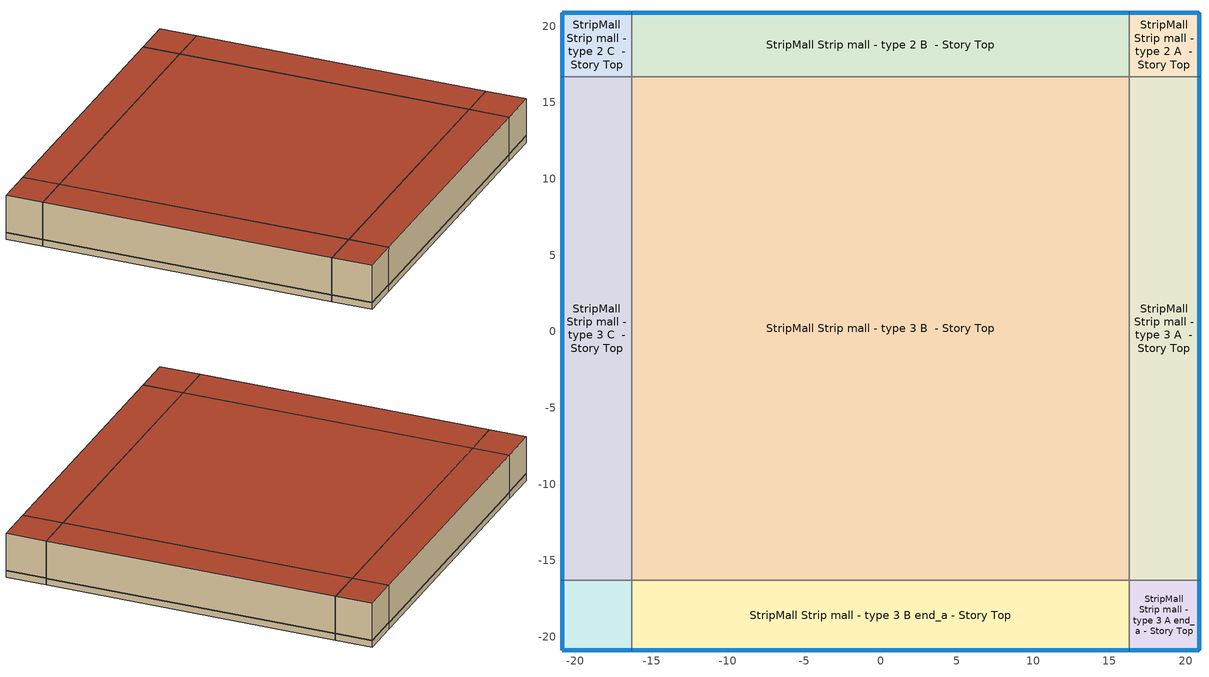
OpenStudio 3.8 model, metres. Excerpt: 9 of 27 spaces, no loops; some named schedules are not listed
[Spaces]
StripMall Strip mall - type 3 A end_a - Story Top
 floor adiabatic (Typical Interior Floor): 20.87,-20.87 16.3,-20.87 16.3,-16.3 20.87,-16.3 z5.18
 wall outside: 16.3,-20.87 20.87,-20.87 20.87,-16.3 z5.18:10.36
 wall to StripMall Strip mall - type 3 B end_a - Story Top: 16.3,-16.3 16.3,-20.87 z5.18:10.36
 wall to StripMall Strip mall - type 3 A  - Story Top: 20.87,-16.3 16.3,-16.3 z5.18:10.36
 window (Window U-0.91 SHGC 0.53): 16.32,-20.87 20.84,-20.87 / 20.87,-20.84 20.87,-16.32 z5.94:6
 roof outside: 20.87,-16.3 16.3,-16.3 16.3,-20.87 20.87,-20.87 z10.36
StripMall Strip mall - type 3 B end_a - Story Top
 floor adiabatic (Typical Interior Floor): 16.3,-20.87 -16.3,-20.87 -16.3,-16.3 16.3,-16.3 z5.18
 wall outside: -16.3,-20.87 16.3,-20.87 z5.18:10.36
 wall to StripMall Strip mall - type 3 C end_a - Story Top: -16.3,-16.3 -16.3,-20.87 z5.18:10.36
 wall to StripMall Strip mall - type 3 B  - Story Top: 16.3,-16.3 -16.3,-16.3 z5.18:10.36
 window (Window U-0.91 SHGC 0.53): -16.27,-20.87 16.27,-20.87 z5.94:6
 roof outside: 16.3,-16.3 -16.3,-16.3 -16.3,-20.87 16.3,-20.87 z10.36
StripMall Strip mall - type 3 C end_a - Story Top
 floor adiabatic (Typical Interior Floor): -16.3,-20.87 -20.87,-20.87 -20.87,-16.3 -16.3,-16.3 z5.18
 wall outside: -20.87,-16.3 -20.87,-20.87 -16.3,-20.87 z5.18:10.36
 wall to StripMall Strip mall - type 3 C  - Story Top: -16.3,-16.3 -20.87,-16.3 z5.18:10.36
 window (Window U-0.91 SHGC 0.53): -20.84,-20.87 -16.32,-20.87 / -20.87,-16.32 -20.87,-20.84 z5.94:6
 roof outside: -16.3,-16.3 -20.87,-16.3 -20.87,-20.87 -16.3,-20.87 z10.36
StripMall Strip mall - type 3 A  - Story Top
 floor adiabatic (Typical Interior Floor): 20.87,-16.3 16.3,-16.3 16.3,16.69 20.87,16.69 z5.18
 wall outside: 20.87,-16.3 20.87,16.69 z5.18:10.36
 wall to StripMall Strip mall - type 3 B  - Story Top: 16.3,16.69 16.3,-16.3 z5.18:10.36
 wall to StripMall Strip mall - type 2 A  - Story Top: 20.87,16.69 16.3,16.69 z5.18:10.36
 window (Window U-0.91 SHGC 0.53): 20.87,-16.27 20.87,16.67 z5.94:6
 roof outside: 20.87,16.69 16.3,16.69 16.3,-16.3 20.87,-16.3 z10.36
StripMall Strip mall - type 3 B  - Story Top
 floor adiabatic (Typical Interior Floor): 16.3,-16.3 -16.3,-16.3 -16.3,16.69 16.3,16.69 z5.18
 wall to StripMall Strip mall - type 3 C  - Story Top: -16.3,16.69 -16.3,-16.3 z5.18:10.36
 wall to StripMall Strip mall - type 2 B  - Story Top: 16.3,16.69 -16.3,16.69 z5.18:10.36
 roof outside: 16.3,16.69 -16.3,16.69 -16.3,-16.3 16.3,-16.3 z10.36
StripMall Strip mall - type 3 C  - Story Top
 floor adiabatic (Typical Interior Floor): -16.3,-16.3 -20.87,-16.3 -20.87,16.69 -16.3,16.69 z5.18
 wall outside: -20.87,16.69 -20.87,-16.3 z5.18:10.36
 wall to StripMall Strip mall - type 2 C  - Story Top: -16.3,16.69 -20.87,16.69 z5.18:10.36
 window (Window U-0.91 SHGC 0.53): -20.87,16.67 -20.87,-16.27 z5.94:6
 roof outside: -16.3,16.69 -20.87,16.69 -20.87,-16.3 -16.3,-16.3 z10.36
StripMall Strip mall - type 2 A  - Story Top
 floor adiabatic (Typical Interior Floor): 20.87,16.69 16.3,16.69 16.3,20.87 20.87,20.87 z5.18
 wall outside: 20.87,16.69 20.87,20.87 16.3,20.87 z5.18:10.36
 wall to StripMall Strip mall - type 2 B  - Story Top: 16.3,20.87 16.3,16.69 z5.18:10.36
 window (Window U-0.91 SHGC 0.53): 20.87,16.72 20.87,20.84 / 20.84,20.87 16.32,20.87 z5.94:6
 roof outside: 20.87,20.87 16.3,20.87 16.3,16.69 20.87,16.69 z10.36
StripMall Strip mall - type 2 B  - Story Top
 floor adiabatic (Typical Interior Floor): 16.3,16.69 -16.3,16.69 -16.3,20.87 16.3,20.87 z5.18
 wall outside: 16.3,20.87 -16.3,20.87 z5.18:10.36
 wall to StripMall Strip mall - type 2 C  - Story Top: -16.3,20.87 -16.3,16.69 z5.18:10.36
 window (Window U-0.91 SHGC 0.53): 16.27,20.87 -16.27,20.87 z5.94:6
 roof outside: 16.3,20.87 -16.3,20.87 -16.3,16.69 16.3,16.69 z10.36
StripMall Strip mall - type 2 C  - Story Top
 floor adiabatic (Typical Interior Floor): -16.3,16.69 -20.87,16.69 -20.87,20.87 -16.3,20.87 z5.18
 wall outside: -16.3,20.87 -20.87,20.87 -20.87,16.69 z5.18:10.36
 window (Window U-0.91 SHGC 0.53): -20.87,20.84 -20.87,16.72 / -16.32,20.87 -20.84,20.87 z5.94:6
 roof outside: -16.3,20.87 -20.87,20.87 -20.87,16.69 -16.3,16.69 z10.36
[Site]
Gadsden Muni_AL_USA: Latitude {deg}=33.97; Longitude {deg}=-86.08; Time Zone {hr}=-6; Elevation {m}=173; Terrain=City
[Site:WaterMainsTemperature]
Calculation Method=Correlation; Annual Average Outdoor Air Temperature {C}=16.59; Maximum Difference In Monthly Average Outdoor Air Temperatures {deltaC}=22.99
[SizingPeriod:DesignDay] Barometric Pressure {Pa}=99264; Rain Indicator=No; Snow Indicator=No; Day of Month=21; Daylight Saving Time Indicator=No; Humidity Condition Type=Wetbulb; Dry-Bulb Temperature Range Modifier Type=DefaultMultipliers
Name | Maximum Dry-Bulb Temperature {C} | Daily Dry-Bulb Temperature Range {deltaC} | Wind Speed {m/s} | Wind Direction {deg} | Month | Day Type | Wetbulb or DewPoint at Maximum Dry-Bulb {C} | Solar Model Indicator | ASHRAE Clear Sky Optical Depth for Beam Irradiance | ASHRAE Clear Sky Optical Depth for Diffuse Irradiance | Sky Clearness
Gadsden Muni Ann Clg .4% Condns DB=>MWB 1 | 34.2 | 10.9 | 2.9 | 300 | 7 | SummerDesignDay | 23.7 | ASHRAETau | 0.444 | 2.195
Gadsden Muni Ann Clg .4% Condns WB=>MDB 1 | 31.7 | 10.9 | 2.9 | 300 | 7 | SummerDesignDay | 25.6 | ASHRAETau | 0.444 | 2.195
Gadsden Muni Ann Htg 99.6% Condns DB 1 | -7.5 | 0 | 1.5 | 340 | 1 | WinterDesignDay | -7.5 | ASHRAEClearSky |  |  | 0
Gadsden Muni August .4% Condns DB=>MCWB 1 | 37.4 | 11.4 | 2.9 | 300 | 8 | SummerDesignDay | 24.1 | ASHRAETau | 0.43 | 2.263
[ClimateZones]
Climate Zone Institution Name 1=ASHRAE; Climate Zone Document Name 1=ANSI/ASHRAE Standard 169; Climate Zone Document Year 1=2006; Climate Zone Value 1=ASHRAE 169-2013-3A
[Building]
ComStock DOE Ref Pre-1980|RetailStripmall|FullServiceRestaurant: North Axis {deg}=270; Default Construction Set=ComStock DOE Ref Pre-1980 - StMall - ASHRAE 169-2013-3A; Default Schedule Set=Building Default Schedule Set; Standards Building Type=StripMall
[Site:GroundTemperature:FCfactorMethod]
January Ground Temperature {C}=16; February Ground Temperature {C}=11.9; March Ground Temperature {C}=7.7; April Ground Temperature {C}=4; May Ground Temperature {C}=7.9; June Ground Temperature {C}=13.8; July Ground Temperature {C}=17.2; August Ground Temperature {C}=20.8; September Ground Temperature {C}=24.8; October Ground Temperature {C}=26.1; November Ground Temperature {C}=26.5; December Ground Temperature {C}=22.5
[DefaultConstructionSet]
ComStock DOE Ref Pre-1980 - StMall - ASHRAE 169-2013-3A: Default Exterior Surface Constructions=Default Surface Constructions 1; Default Interior Surface Constructions=Default Surface Constructions 2; Default Ground Contact Surface Constructions=Default Surface Constructions 3; Default Exterior SubSurface Constructions=Default Sub Surface Constructions 1; Default Interior SubSurface Constructions=Default Sub Surface Constructions 2; Interior Partition Construction=Typical Interior Partition
[DefaultSurfaceConstructions]
Name | Floor Construction | Wall Construction | Roof Ceiling Construction
Default Surface Constructions 1 | Typical Insulated Exterior Mass Floor | Typical Insulated Steel Framed Exterior Wall R-4.44 | Typical IEAD Roof R-10.0
Default Surface Constructions 2 | Typical Interior Floor | Typical Interior Wall | Typical Interior Ceiling
Default Surface Constructions 3 | Typical Insulated Carpeted 6in Slab Floor | Typical Insulated Basement Mass Wall
[Construction]
Typical Insulated Exterior Mass Floor: 4 in. Normalweight Concrete Floor, Typical Carpet Pad
Typical Insulated Steel Framed Exterior Wall R-4.44: 25mm Stucco, 5/8 in. Gypsum Board, Typical Insulation R-2.27, 5/8 in. Gypsum Board
Typical IEAD Roof R-10.0: Roof Membrane, Typical Insulation R-8.88, Metal Roof Surface
Typical Interior Floor: 100mm Normalweight concrete floor, CP02 CARPET PAD
Typical Interior Wall: G01 13mm gypsum board, G01 13mm gypsum board
Typical Interior Ceiling: CP02 CARPET PAD, 100mm Normalweight concrete floor
Typical Insulated Carpeted 6in Slab Floor: 6 in. Normalweight Concrete Floor, Typical Carpet Pad
Typical Insulated Basement Mass Wall: 8 in. Concrete Block Basement Wall
U 1.22 SHGC 0.54 Simple Glazing Window U-1.22 SHGC 0.54: U 1.22 SHGC 0.54 Simple Glazing U-1.22 SHGC 0.54
U 1.22 SHGC 0.54 Simple Glazing Window U-1.22 SHGC 0.54 1: U 1.22 SHGC 0.54 Simple Glazing U-1.22 SHGC 0.54 1
Typical Insulated Metal Door: F08 Metal surface, Typical Insulation
U 0.88 SHGC 0.16 Sgl Ref-A-L Clr 6mm: REF A CLEAR LO 6MM
Typical Overhead Door: Typical Insulation
Typical Interior Window: Clear 3mm
Typical Interior Door; Typical Interior Partition: G05 25mm wood
InteriorFurnishings 1: Std Wood 6inch 1
Window U-0.91 SHGC 0.53: Simple Glazing Single - No LowE - Tinted/Reflective - Wood
[Material:NoMass] Roughness=Smooth; Thermal Absorptance=0.9; Solar Absorptance=0.7
Name | Thermal Resistance {m2-K/W} | Visible Absorptance
Typical Insulation R-2.27 | 0.39899 | 0.7
Typical Carpet Pad; CP02 CARPET PAD | 0.21648 | 0.8
Typical Insulation R-8.88 | 1.56434 | 0.7
Typical Insulation | 0.0282222 | 0.7
[Material] Thermal Absorptance=0.9
Name | Roughness | Thickness {m} | Conductivity {W/m-K} | Density {kg/m3} | Specific Heat {J/kg-K} | Solar Absorptance | Visible Absorptance
4 in. Normalweight Concrete Floor | MediumRough | 0.1016 | 2.31 | 2322 | 832 | 0.7 | 0.7
25mm Stucco | Smooth | 0.0254 | 0.72 | 1856 | 840 | 0.7 | 0.7
5/8 in. Gypsum Board | MediumSmooth | 0.0159 | 0.16 | 800 | 1090 | 0.7 | 0.7
Roof Membrane | VeryRough | 0.0095 | 0.16 | 1121.29 | 1460 | 0.7 | 0.7
Metal Roof Surface; F08 Metal surface | Smooth | 0.0008 | 45.28 | 7824 | 500 | 0.7 | 0.7
100mm Normalweight concrete floor | MediumRough | 0.1016 | 2.31045 | 2322 | 832.557 | 0.7 | 0.7
G01 13mm gypsum board | Smooth | 0.0127 | 0.160031 | 800.001 | 1090.73 | 0.7 | 0.5
6 in. Normalweight Concrete Floor | MediumRough | 0.1524 | 2.31 | 2322 | 832 | 0.7 | 0.7
8 in. Concrete Block Basement Wall | MediumRough | 0.2032 | 1.326 | 1842 | 912 | 0.7 | 0.7
G05 25mm wood | MediumSmooth | 0.0254 | 0.15 | 608 | 1630 | 0.5 | 0.5
Std Wood 6inch 1 | MediumSmooth | 0.15 | 0.12 | 540 | 1210 | 0.7 | 0.7
[DefaultSubSurfaceConstructions]
Name | Fixed Window Construction | Operable Window Construction | Door Construction | Glass Door Construction | Overhead Door Construction | Tubular Daylight Dome Construction | Tubular Daylight Diffuser Construction
Default Sub Surface Constructions 1 | U 1.22 SHGC 0.54 Simple Glazing Window U-1.22 SHGC 0.54 | U 1.22 SHGC 0.54 Simple Glazing Window U-1.22 SHGC 0.54 1 | Typical Insulated Metal Door | U 0.88 SHGC 0.16 Sgl Ref-A-L Clr 6mm | Typical Overhead Door | Typical Interior Window | Typical Interior Window
Default Sub Surface Constructions 2 | Typical Interior Window | Typical Interior Window | Typical Interior Door
[WindowMaterial:SimpleGlazingSystem]
Name | U-Factor {W/m2-K} | Solar Heat Gain Coefficient | Visible Transmittance
U 1.22 SHGC 0.54 Simple Glazing U-1.22 SHGC 0.54; U 1.22 SHGC 0.54 Simple Glazing U-1.22 SHGC 0.54 1 | 6.92748 | 0.54 | 0.38
Simple Glazing Single - No LowE - Tinted/Reflective - Wood | 5.16722 | 0.525 | 0.436
[WindowMaterial:Glazing] Optical Data Type=SpectralAverage; Infrared Transmittance at Normal Incidence=0; Front Side Infrared Hemispherical Emissivity=0.84; Conductivity {W/m-K}=0.9; Dirt Correction Factor for Solar and Visible Transmittance=1; Solar Diffusing=No
Name | Thickness {m} | Solar Transmittance at Normal Incidence | Front Side Solar Reflectance at Normal Incidence | Back Side Solar Reflectance at Normal Incidence | Visible Transmittance at Normal Incidence | Front Side Visible Reflectance at Normal Incidence | Back Side Visible Reflectance at Normal Incidence | Back Side Infrared Hemispherical Emissivity
REF A CLEAR LO 6MM | 0.006 | 0.066 | 0.341 | 0.493 | 0.08 | 0.41 | 0.37 | 0.4
Clear 3mm | 0.003 | 0.837 | 0.075 | 0.075 | 0.898 | 0.081 | 0.081 | 0.84
[SpaceType] Standards Building Type=StripMall
Name | Default Schedule Set | Design Specification Outdoor Air Object | Standards Space Type
StripMall Strip mall - type 2 - ComStock DOE Ref Pre-1980 | StripMall Strip mall - type 2 Schedule Set | StripMall Strip mall - type 2 Ventilation | Strip mall - type 2
StripMall Strip mall - type 3 - ComStock DOE Ref Pre-1980 | StripMall Strip mall - type 3 Schedule Set | StripMall Strip mall - type 3 Ventilation | Strip mall - type 3
[BuildingStory]
Story Top: Nominal Z Coordinate {m}=5.1816; Nominal Floor to Floor Height {m}=5.1816
[Space] Building Story=Story Top
Name | Space Type | Thermal Zone
StripMall Strip mall - type 3 A end_a - Story Top | StripMall Strip mall - type 3 - ComStock DOE Ref Pre-1980 | Zone StripMall Strip mall - type 3 A end_a - Story Top
StripMall Strip mall - type 3 B end_a - Story Top | StripMall Strip mall - type 3 - ComStock DOE Ref Pre-1980 | Zone StripMall Strip mall - type 3 B end_a - Story Top
StripMall Strip mall - type 3 C end_a - Story Top | StripMall Strip mall - type 3 - ComStock DOE Ref Pre-1980 | Zone StripMall Strip mall - type 3 C end_a - Story Top
StripMall Strip mall - type 3 A  - Story Top | StripMall Strip mall - type 3 - ComStock DOE Ref Pre-1980 | Zone StripMall Strip mall - type 3 A  - Story Top
StripMall Strip mall - type 3 B  - Story Top | StripMall Strip mall - type 3 - ComStock DOE Ref Pre-1980 | Zone StripMall Strip mall - type 3 B  - Story Top
StripMall Strip mall - type 3 C  - Story Top | StripMall Strip mall - type 3 - ComStock DOE Ref Pre-1980 | Zone StripMall Strip mall - type 3 C  - Story Top
StripMall Strip mall - type 2 A  - Story Top | StripMall Strip mall - type 2 - ComStock DOE Ref Pre-1980 | Zone StripMall Strip mall - type 2 A  - Story Top
StripMall Strip mall - type 2 B  - Story Top | StripMall Strip mall - type 2 - ComStock DOE Ref Pre-1980 | Zone StripMall Strip mall - type 2 B  - Story Top
StripMall Strip mall - type 2 C  - Story Top | StripMall Strip mall - type 2 - ComStock DOE Ref Pre-1980 | Zone StripMall Strip mall - type 2 C  - Story Top
[ThermalZone] Multiplier=1; Use Ideal Air Loads=No
Name | Thermostat
Zone StripMall Strip mall - type 3 A end_a - Story Top | StripMall Strip mall - type 3 - ComStock DOE Ref Pre-1980 Thermostat 1
Zone StripMall Strip mall - type 3 B end_a - Story Top | StripMall Strip mall - type 3 - ComStock DOE Ref Pre-1980 Thermostat 3
Zone StripMall Strip mall - type 3 C end_a - Story Top | StripMall Strip mall - type 3 - ComStock DOE Ref Pre-1980 Thermostat 5
Zone StripMall Strip mall - type 3 A  - Story Top | StripMall Strip mall - type 3 - ComStock DOE Ref Pre-1980 Thermostat
Zone StripMall Strip mall - type 3 B  - Story Top | StripMall Strip mall - type 3 - ComStock DOE Ref Pre-1980 Thermostat 2
Zone StripMall Strip mall - type 3 C  - Story Top | StripMall Strip mall - type 3 - ComStock DOE Ref Pre-1980 Thermostat 4
Zone StripMall Strip mall - type 2 A  - Story Top | StripMall Strip mall - type 2 - ComStock DOE Ref Pre-1980 Thermostat 1
Zone StripMall Strip mall - type 2 B  - Story Top | StripMall Strip mall - type 2 - ComStock DOE Ref Pre-1980 Thermostat 4
Zone StripMall Strip mall - type 2 C  - Story Top | StripMall Strip mall - type 2 - ComStock DOE Ref Pre-1980 Thermostat 7
[People:Definition] Number of People Calculation Method=People/Area; People per Space Floor Area {person/m2}=0.161459; Fraction Radiant=0.3
StripMall Strip mall - type 2 People Definition; StripMall Strip mall - type 3 People Definition
[People] Work Efficiency Schedule=Work Efficiency Schedule; Clothing Insulation Schedule=Clothing Schedule; Air Velocity Schedule=Air Velocity Schedule; Multiplier=1
Name | People Definition | Space or SpaceType
StripMall Strip mall - type 2 People | StripMall Strip mall - type 2 People Definition | StripMall Strip mall - type 2 - ComStock DOE Ref Pre-1980
StripMall Strip mall - type 3 People | StripMall Strip mall - type 3 People Definition | StripMall Strip mall - type 3 - ComStock DOE Ref Pre-1980
[Lights:Definition] Design Level Calculation Method=Watts/Area; Fraction Visible=0.2; Return Air Fraction=0
Name | Watts per Space Floor Area {W/m2} | Fraction Radiant
StripMall Strip mall - type 3 - ComStock DOE Ref Pre-1980 General Lights Definition; StripMall Strip mall - type 2 - ComStock DOE Ref Pre-1980 General Lights Definition | 6.83094 | 0.365
StripMall Strip mall - type 3 - ComStock DOE Ref Pre-1980 Supplemental Lights Definition; StripMall Strip mall - type 2 - ComStock DOE Ref Pre-1980 Supplemental Lights Definition | 0.393529 | 0.165
StripMall Strip mall - type 3 - ComStock DOE Ref Pre-1980 Wall Wash Lights Definition; StripMall Strip mall - type 2 - ComStock DOE Ref Pre-1980 Wall Wash Lights Definition | 0.663322 | 0.165
[ElectricEquipment:Definition] Design Level Calculation Method=Watts/Area; Watts per Space Floor Area {W/m2}=3.83902; Fraction Latent=0; Fraction Radiant=0.5; Fraction Lost=0
StripMall Strip mall - type 2 Elec Equip Definition; StripMall Strip mall - type 3 Elec Equip Definition
[ElectricEquipment] Schedule=Mercantile_Retail BLDG_EQUIP_EndUseData BPR Adjusted
Name | Electric Equipment Definition | Space or SpaceType
StripMall Strip mall - type 2 Elec Equip | StripMall Strip mall - type 2 Elec Equip Definition | StripMall Strip mall - type 2 - ComStock DOE Ref Pre-1980
StripMall Strip mall - type 3 Elec Equip | StripMall Strip mall - type 3 Elec Equip Definition | StripMall Strip mall - type 3 - ComStock DOE Ref Pre-1980
[DesignSpecification:OutdoorAir] Outdoor Air Method=Sum; Outdoor Air Flow per Floor Area {m3/s-m2}=0.001524
StripMall Strip mall - type 2 Ventilation; StripMall Strip mall - type 3 Ventilation
[DefaultScheduleSet]
Name | Number of People Schedule | People Activity Level Schedule | Lighting Schedule | Electric Equipment Schedule | Infiltration Schedule | Hours of Operation Schedule
StripMall Strip mall - type 2 Schedule Set; StripMall Strip mall - type 3 Schedule Set | StripMall Bldg Occ | StripMall Activity | Mercantile_Retail BLDG_LIGHT_EndUseData | Mercantile_Retail BLDG_EQUIP_EndUseData | StripMall Infil Half On
Building Default Schedule Set |  |  |  |  |  | Building Hours of Operation NonResidential
[Exterior:Lights:Definition]
Name | Design Level {W}
Parking Areas and Drives Def (W/ft^2) | 0.0414577
Building Facades Def (W/ft^2) | 0.2
Main Entries Def (W/ft) | 30
Other Doors Def (W/ft) | 20
[Exterior:Lights] Schedule=Always On Discrete; Control Option=AstronomicalClock
Name | Exterior Lights Definition | Multiplier
Parking Areas and Drives | Parking Areas and Drives Def (W/ft^2) | 78763.1
Building Facades | Building Facades Def (W/ft^2) | 9311.28
Main Entries | Main Entries Def (W/ft) | 81
Other Doors | Other Doors Def (W/ft) | 46.8
[ThermostatSetpoint:DualSetpoint] Heating Setpoint Temperature Schedule=StripMall HtgSetp; Cooling Setpoint Temperature Schedule=StripMall ClgSetp
StripMall Strip mall - type 2 - ComStock DOE Ref Pre-1980 Thermostat 1; StripMall Strip mall - type 2 - ComStock DOE Ref Pre-1980 Thermostat 4; StripMall Strip mall - type 2 - ComStock DOE Ref Pre-1980 Thermostat 7; StripMall Strip mall - type 3 - ComStock DOE Ref Pre-1980 Thermostat; StripMall Strip mall - type 3 - ComStock DOE Ref Pre-1980 Thermostat 1; StripMall Strip mall - type 3 - ComStock DOE Ref Pre-1980 Thermostat 2; StripMall Strip mall - type 3 - ComStock DOE Ref Pre-1980 Thermostat 3; StripMall Strip mall - type 3 - ComStock DOE Ref Pre-1980 Thermostat 4; StripMall Strip mall - type 3 - ComStock DOE Ref Pre-1980 Thermostat 5
[InternalMass:Definition]
Internal Mass Definition 2: Construction=InteriorFurnishings 1; Design Level Calculation Method=SurfaceArea/Area; Surface Area per Space Floor Area=2
[InternalMass] Internal Mass Definition=Internal Mass Definition 2; Multiplier=1
Name | Space or SpaceType
StripMall Strip mall - type 3 C  - Story Top Mass | StripMall Strip mall - type 3 C  - Story Top
StripMall Strip mall - type 3 A  - Story Top Mass | StripMall Strip mall - type 3 A  - Story Top
StripMall Strip mall - type 3 B  - Story Top Mass | StripMall Strip mall - type 3 B  - Story Top
StripMall Strip mall - type 3 A end_a - Story Top Mass | StripMall Strip mall - type 3 A end_a - Story Top
StripMall Strip mall - type 2 B  - Story Top Mass | StripMall Strip mall - type 2 B  - Story Top
StripMall Strip mall - type 3 C end_a - Story Top Mass | StripMall Strip mall - type 3 C end_a - Story Top
StripMall Strip mall - type 2 A  - Story Top Mass | StripMall Strip mall - type 2 A  - Story Top
StripMall Strip mall - type 3 B end_a - Story Top Mass | StripMall Strip mall - type 3 B end_a - Story Top
StripMall Strip mall - type 2 C  - Story Top Mass | StripMall Strip mall - type 2 C  - Story Top
[Lights] Schedule=Mercantile_Retail BLDG_LIGHT_EndUseData BPR Adjusted; Fraction Replaceable=1
Name | Lights Definition | Space or SpaceType
StripMall Strip mall - type 3 - ComStock DOE Ref Pre-1980 General Lighting | StripMall Strip mall - type 3 - ComStock DOE Ref Pre-1980 General Lights Definition | StripMall Strip mall - type 3 - ComStock DOE Ref Pre-1980
StripMall Strip mall - type 3 - ComStock DOE Ref Pre-1980 Supplemental Lighting | StripMall Strip mall - type 3 - ComStock DOE Ref Pre-1980 Supplemental Lights Definition | StripMall Strip mall - type 3 - ComStock DOE Ref Pre-1980
StripMall Strip mall - type 3 - ComStock DOE Ref Pre-1980 Wall Wash Lighting | StripMall Strip mall - type 3 - ComStock DOE Ref Pre-1980 Wall Wash Lights Definition | StripMall Strip mall - type 3 - ComStock DOE Ref Pre-1980
StripMall Strip mall - type 2 - ComStock DOE Ref Pre-1980 General Lighting | StripMall Strip mall - type 2 - ComStock DOE Ref Pre-1980 General Lights Definition | StripMall Strip mall - type 2 - ComStock DOE Ref Pre-1980
StripMall Strip mall - type 2 - ComStock DOE Ref Pre-1980 Supplemental Lighting | StripMall Strip mall - type 2 - ComStock DOE Ref Pre-1980 Supplemental Lights Definition | StripMall Strip mall - type 2 - ComStock DOE Ref Pre-1980
StripMall Strip mall - type 2 - ComStock DOE Ref Pre-1980 Wall Wash Lighting | StripMall Strip mall - type 2 - ComStock DOE Ref Pre-1980 Wall Wash Lights Definition | StripMall Strip mall - type 2 - ComStock DOE Ref Pre-1980
[SpaceInfiltration:DesignFlowRate] Design Flow Rate Calculation Method=Flow/ExteriorArea; Flow per Exterior Surface Area {m3/s-m2}=0.00123985; Velocity Term Coefficient=0
Name | Space or SpaceType | Schedule | Constant Term Coefficient | Temperature Term Coefficient | Velocity Squared Term Coefficient
StripMall Strip mall - type 3 C  - Story Top HVAC On Infiltration | StripMall Strip mall - type 3 C  - Story Top | Infiltration HVAC On Schedule | 0.0037 | 0.005 | 0.046
StripMall Strip mall - type 3 C  - Story Top HVAC Off Infiltration | StripMall Strip mall - type 3 C  - Story Top | Infiltration HVAC Off Schedule | 0 | 0.0097 | 0.0596
StripMall Strip mall - type 3 A  - Story Top HVAC On Infiltration | StripMall Strip mall - type 3 A  - Story Top | Infiltration HVAC On Schedule | 0.0037 | 0.005 | 0.046
StripMall Strip mall - type 3 A  - Story Top HVAC Off Infiltration | StripMall Strip mall - type 3 A  - Story Top | Infiltration HVAC Off Schedule | 0 | 0.0097 | 0.0596
StripMall Strip mall - type 3 B  - Story Top HVAC On Infiltration | StripMall Strip mall - type 3 B  - Story Top | Infiltration HVAC On Schedule | 0.0037 | 0.005 | 0.046
StripMall Strip mall - type 3 B  - Story Top HVAC Off Infiltration | StripMall Strip mall - type 3 B  - Story Top | Infiltration HVAC Off Schedule | 0 | 0.0097 | 0.0596
StripMall Strip mall - type 3 A end_a - Story Top HVAC On Infiltration | StripMall Strip mall - type 3 A end_a - Story Top | Infiltration HVAC On Schedule | 0.0037 | 0.005 | 0.046
StripMall Strip mall - type 3 A end_a - Story Top HVAC Off Infiltration | StripMall Strip mall - type 3 A end_a - Story Top | Infiltration HVAC Off Schedule | 0 | 0.0097 | 0.0596
StripMall Strip mall - type 2 B  - Story Top HVAC On Infiltration | StripMall Strip mall - type 2 B  - Story Top | Infiltration HVAC On Schedule | 0.0037 | 0.005 | 0.046
StripMall Strip mall - type 2 B  - Story Top HVAC Off Infiltration | StripMall Strip mall - type 2 B  - Story Top | Infiltration HVAC Off Schedule | 0 | 0.0097 | 0.0596
StripMall Strip mall - type 3 C end_a - Story Top HVAC On Infiltration | StripMall Strip mall - type 3 C end_a - Story Top | Infiltration HVAC On Schedule | 0.0037 | 0.005 | 0.046
StripMall Strip mall - type 3 C end_a - Story Top HVAC Off Infiltration | StripMall Strip mall - type 3 C end_a - Story Top | Infiltration HVAC Off Schedule | 0 | 0.0097 | 0.0596
StripMall Strip mall - type 2 A  - Story Top HVAC On Infiltration | StripMall Strip mall - type 2 A  - Story Top | Infiltration HVAC On Schedule | 0.0037 | 0.005 | 0.046
StripMall Strip mall - type 2 A  - Story Top HVAC Off Infiltration | StripMall Strip mall - type 2 A  - Story Top | Infiltration HVAC Off Schedule | 0 | 0.0097 | 0.0596
StripMall Strip mall - type 3 B end_a - Story Top HVAC On Infiltration | StripMall Strip mall - type 3 B end_a - Story Top | Infiltration HVAC On Schedule | 0.0037 | 0.005 | 0.046
StripMall Strip mall - type 3 B end_a - Story Top HVAC Off Infiltration | StripMall Strip mall - type 3 B end_a - Story Top | Infiltration HVAC Off Schedule | 0 | 0.0097 | 0.0596
StripMall Strip mall - type 2 C  - Story Top HVAC On Infiltration | StripMall Strip mall - type 2 C  - Story Top | Infiltration HVAC On Schedule | 0.0037 | 0.005 | 0.046
StripMall Strip mall - type 2 C  - Story Top HVAC Off Infiltration | StripMall Strip mall - type 2 C  - Story Top | Infiltration HVAC Off Schedule | 0 | 0.0097 | 0.0596
[Schedule:Day]
Clothing Schedule Default Winter Clothes; StripMall Bldg Occ Winter Design Day; StripMall Bldg Occ Summer Design Day; Mercantile_Retail BLDG_LIGHT_EndUseData Summer Design Day; Mercantile_Retail BLDG_EQUIP_EndUseData Summer Design Day; StripMall Infil Half On Winter Design Day; Mercantile_Retail BLDG_LIGHT_EndUseData Summer Design Day 1; Mercantile_Retail BLDG_EQUIP_EndUseData Summer Design Day 1; 18 Zone PVAV Occ Sch Summer Design Day 3; 18 Zone PVAV Occ Sch Winter Design Day 3: 24, 0, 1
Air Velocity Schedule Default: 24, 0, 0.2
Work Efficiency Schedule Default; Mercantile_Retail BLDG_LIGHT_EndUseData Winter Design Day; Mercantile_Retail BLDG_EQUIP_EndUseData Winter Design Day; Mercantile_Retail BLDG_LIGHT_EndUseData Winter Design Day 1; Mercantile_Retail BLDG_EQUIP_EndUseData Winter Design Day 1; Infiltration HVAC Off Schedule Summer Design Day Schedule 1; Infiltration HVAC Off Schedule Winter Design Day Schedule 1: 24, 0, 0
StripMall Bldg Occ Default: Average, 7, 15, 0, 7, 30, 0.025, 7, 45, 0.05, 8, 0, 0.075, 8, 15, 0.1, 8, 30, 0.125, 8, 45, 0.15, 9, 0, 0.175, 9, 15, 0.2, 9, 30, 0.275, 9, 45, 0.35, 10, 0, 0.425, 10, 15, 0.5, 10, 37, 0.5, 13, 0, 0.7, 13, 15, 0.725, 13, 30, 0.75, 13, 45, 0.775, 14, 0, 0.8, 14, 15, 0.775, 14, 30, 0.75, 14, 45, 0.725, 15, 0, 0.7, 15, 7, 0.5, 15, 22, 0.455556, 15, 37, 0.411111, 15, 52, 0.366667, 16, 7, 0.322222, 16, 15, 0.3, 16, 30, 0.2625, 16, 45, 0.225, 17, 0, 0.1875, 17, 15, 0.15, 17, 30, 0.1125, 17, 45, 0.075, 18, 0, 0.0375, 18, 15, 0, 24, 0, 0
StripMall Activity Default: Average, 24, 0, 120
StripMall Activity Winter Design Day; StripMall Activity Summer Design Day: 24, 0, 120
Mercantile_Retail BLDG_LIGHT_EndUseData Default: Average, 0, 15, 0.0949353, 0, 30, 0.0826573, 0, 45, 0.0804308, 1, 0, 0.0782042, 1, 15, 0.0759777, 1, 30, 0.0737512, 1, 45, 0.0718121, 2, 0, 0.069873, 2, 15, 0.0679339, 2, 30, 0.0659947, 2, 45, 0.0655365, 3, 0, 0.0650782, 3, 15, 0.0646199, 3, 30, 0.0641616, 3, 45, 0.0659415, 4, 0, 0.0677214, 4, 15, 0.0695013, 4, 30, 0.0712813, 4, 45, 0.0775099, 5, 0, 0.0837386, 5, 15, 0.0899672, 5, 30, 0.0961959, 5, 45, 0.112231, 6, 0, 0.128267, 6, 15, 0.144303, 6, 30, 0.160338, 6, 45, 0.216883, 7, 0, 0.273428, 7, 15, 0.329972, 7, 30, 0.386517, 7, 45, 0.482703, 8, 0, 0.578889, 8, 15, 0.675075, 8, 30, 0.771261, 8, 45, 0.813948, 9, 0, 0.856634, 9, 15, 0.899321, 9, 30, 0.942007, 9, 45, 0.949002, 10, 0, 0.955997, 10, 15, 0.962992, 10, 30, 0.969987, 10, 45, 0.970167, 11, 0, 0.970348, 11, 15, 0.970528, 11, 30, 0.970708, 11, 45, 0.970744, 12, 0, 0.970781, 12, 15, 0.970817, 12, 30, 0.970854, 12, 45, 0.970914, 13, 0, 0.970973, 13, 15, 0.971033, 13, 30, 0.971093, 13, 45, 0.971154, 14, 0, 0.971215, 14, 15, 0.971276, 14, 30, 0.971337, 14, 45, 0.971338, 15, 0, 0.971338, 15, 15, 0.971339, 15, 30, 0.97134, 15, 45, 0.971347, 16, 0, 0.971355, 16, 15, 0.971362, 16, 30, 0.971369, 16, 45, 0.971331, 17, 0, 0.971293, 17, 15, 0.971255, 17, 30, 0.971217, 17, 45, 0.971133, 18, 0, 0.971049, 18, 15, 0.970964, 18, 30, 0.97088, 18, 45, 0.970731, 19, 0, 0.970582, 19, 15, 0.970434, 19, 30, 0.970285, 19, 45, 0.969479, 20, 0, 0.968674, 20, 15, 0.967868, 20, 30, 0.967063, 20, 45, 0.935605, 21, 0, 0.904148, 21, 15, 0.872691, 21, 30, 0.841234, 21, 45, 0.733932, 22, 0, 0.626629, 22, 15, 0.519327, 22, 30, 0.412025, 22, 45, 0.341961, 23, 0, 0.271897, 23, 15, 0.201833, 23, 30, 0.131769, 23, 45, 0.119491, 24, 0, 0.107213
Mercantile_Retail BLDG_EQUIP_EndUseData Default: Average, 0, 15, 0.464191, 0, 30, 0.46285, 0, 45, 0.461509, 1, 0, 0.460168, 1, 15, 0.458827, 1, 30, 0.457486, 1, 45, 0.456145, 2, 0, 0.454805, 2, 15, 0.453464, 2, 30, 0.452123, 2, 45, 0.450782, 3, 0, 0.449441, 3, 15, 0.4481, 3, 30, 0.443925, 3, 45, 0.43975, 4, 0, 0.435575, 4, 15, 0.4314, 4, 30, 0.428325, 4, 45, 0.42525, 5, 0, 0.422175, 5, 15, 0.4191, 5, 30, 0.4186, 5, 45, 0.4181, 6, 0, 0.4176, 6, 15, 0.4171, 6, 30, 0.417625, 6, 45, 0.41815, 7, 0, 0.418675, 7, 15, 0.4192, 7, 30, 0.420075, 7, 45, 0.42095, 8, 0, 0.421825, 8, 15, 0.4227, 8, 30, 0.425075, 8, 45, 0.42745, 9, 0, 0.429825, 9, 15, 0.4322, 9, 30, 0.4372, 9, 45, 0.4422, 10, 0, 0.4472, 10, 15, 0.4522, 10, 30, 0.481933, 10, 37, 0.4968, 10, 52, 0.606533, 11, 0, 0.6308, 11, 15, 0.647975, 11, 30, 0.66515, 11, 45, 0.682325, 12, 0, 0.6995, 12, 15, 0.712125, 12, 30, 0.72475, 12, 45, 0.737375, 13, 0, 0.75, 13, 15, 0.75605, 13, 30, 0.7621, 13, 45, 0.76815, 14, 0, 0.7742, 14, 15, 0.776275, 14, 30, 0.77835, 14, 45, 0.780425, 15, 0, 0.7825, 15, 15, 0.785767, 15, 22, 0.7874, 15, 37, 0.782033, 15, 45, 0.7764, 16, 0, 0.768975, 16, 15, 0.76155, 16, 30, 0.754125, 16, 45, 0.7467, 17, 0, 0.735225, 17, 15, 0.72375, 17, 30, 0.712275, 17, 45, 0.7008, 18, 0, 0.686175, 18, 15, 0.67155, 18, 30, 0.656925, 18, 45, 0.6423, 19, 0, 0.62796, 19, 15, 0.61362, 19, 30, 0.59928, 19, 45, 0.58494, 20, 0, 0.571605, 20, 15, 0.55827, 20, 30, 0.544935, 20, 45, 0.5316, 21, 0, 0.5181, 21, 15, 0.5046, 21, 30, 0.4911, 21, 45, 0.4776, 22, 0, 0.476259, 22, 15, 0.474918, 22, 30, 0.473577, 22, 45, 0.472236, 23, 0, 0.470895, 23, 15, 0.469555, 23, 30, 0.468214, 23, 45, 0.466873, 24, 0, 0.465532
StripMall Infil Half On Default; StripMall Infil Half On Summer Design Day: 6, 0, 1, 21, 0, 0.5, 24, 0, 1
StripMall HtgSetp Default: Average, 6, 45, 15.5556, 17, 15, 19.4444, 24, 0, 15.5556
StripMall ClgSetp Default: Average, 6, 45, 25.5556, 17, 15, 22.2222, 24, 0, 25.5556
Mercantile_Retail BLDG_LIGHT_EndUseData Default 1: No, 0, 15, 0.314476, 0, 30, 0.305273, 0, 45, 0.303605, 1, 0, 0.301936, 1, 15, 0.300267, 1, 30, 0.298598, 1, 45, 0.297145, 2, 0, 0.295692, 2, 15, 0.294238, 2, 30, 0.292785, 2, 45, 0.292441, 3, 0, 0.292098, 3, 15, 0.291754, 3, 30, 0.291411, 3, 45, 0.292745, 4, 0, 0.294079, 4, 15, 0.295413, 4, 30, 0.296747, 4, 45, 0.301415, 5, 0, 0.306084, 5, 15, 0.310752, 5, 30, 0.315421, 5, 45, 0.327439, 6, 0, 0.339458, 6, 15, 0.351477, 6, 30, 0.363496, 6, 45, 0.405876, 7, 0, 0.448257, 7, 15, 0.490638, 7, 30, 0.533018, 7, 45, 0.60511, 8, 0, 0.677203, 8, 15, 0.749295, 8, 30, 0.821387, 8, 45, 0.853381, 9, 0, 0.885374, 9, 15, 0.917368, 9, 30, 0.949362, 9, 45, 0.954605, 10, 0, 0.959848, 10, 15, 0.965091, 10, 30, 0.970333, 10, 45, 0.970468, 11, 0, 0.970603, 11, 15, 0.970739, 11, 30, 0.970874, 11, 45, 0.970901, 12, 0, 0.970928, 12, 15, 0.970956, 12, 30, 0.970983, 12, 45, 0.971028, 13, 0, 0.971072, 13, 15, 0.971117, 13, 30, 0.971162, 13, 45, 0.971208, 14, 0, 0.971253, 14, 15, 0.971299, 14, 30, 0.971345, 14, 45, 0.971345, 15, 0, 0.971346, 15, 15, 0.971347, 15, 30, 0.971347, 15, 45, 0.971353, 16, 0, 0.971358, 16, 15, 0.971364, 16, 30, 0.971369, 16, 45, 0.971341, 17, 0, 0.971312, 17, 15, 0.971284, 17, 30, 0.971255, 17, 45, 0.971192, 18, 0, 0.971129, 18, 15, 0.971066, 18, 30, 0.971003, 18, 45, 0.970891, 19, 0, 0.970779, 19, 15, 0.970668, 19, 30, 0.970556, 19, 45, 0.969953, 20, 0, 0.969349, 20, 15, 0.968745, 20, 30, 0.968141, 20, 45, 0.944564, 21, 0, 0.920987, 21, 15, 0.897409, 21, 30, 0.873832, 21, 45, 0.793408, 22, 0, 0.712984, 22, 15, 0.632561, 22, 30, 0.552137, 22, 45, 0.499623, 23, 0, 0.44711, 23, 15, 0.394597, 23, 30, 0.342083, 23, 45, 0.332881, 24, 0, 0.323678
Mercantile_Retail BLDG_EQUIP_EndUseData Default 1: No, 0, 15, 0.409403, 0, 30, 0.407835, 0, 45, 0.406267, 1, 0, 0.404699, 1, 15, 0.403131, 1, 30, 0.401562, 1, 45, 0.399994, 2, 0, 0.398426, 2, 15, 0.396858, 2, 30, 0.395289, 2, 45, 0.393721, 3, 0, 0.392153, 3, 15, 0.390585, 3, 30, 0.385702, 3, 45, 0.380819, 4, 0, 0.375937, 4, 15, 0.371054, 4, 30, 0.367458, 4, 45, 0.363862, 5, 0, 0.360265, 5, 15, 0.356669, 5, 30, 0.356084, 5, 45, 0.3555, 6, 0, 0.354915, 6, 15, 0.35433, 6, 30, 0.354944, 6, 45, 0.355558, 7, 0, 0.356172, 7, 15, 0.356786, 7, 30, 0.357809, 7, 45, 0.358833, 8, 0, 0.359856, 8, 15, 0.360879, 8, 30, 0.363657, 8, 45, 0.366434, 9, 0, 0.369212, 9, 15, 0.37199, 9, 30, 0.377837, 9, 45, 0.383685, 10, 0, 0.389532, 10, 15, 0.39538, 10, 30, 0.430153, 10, 37, 0.44754, 10, 52, 0.575874, 11, 0, 0.604255, 11, 15, 0.624341, 11, 30, 0.644427, 11, 45, 0.664514, 12, 0, 0.6846, 12, 15, 0.699365, 12, 30, 0.71413, 12, 45, 0.728895, 13, 0, 0.74366, 13, 15, 0.750736, 13, 30, 0.757811, 13, 45, 0.764887, 14, 0, 0.771962, 14, 15, 0.774389, 14, 30, 0.776816, 14, 45, 0.779243, 15, 0, 0.781669, 15, 15, 0.78549, 15, 22, 0.7874, 15, 37, 0.781124, 15, 45, 0.774535, 16, 0, 0.765852, 16, 15, 0.757168, 16, 30, 0.748485, 16, 45, 0.739801, 17, 0, 0.726381, 17, 15, 0.712961, 17, 30, 0.69954, 17, 45, 0.68612, 18, 0, 0.669016, 18, 15, 0.651912, 18, 30, 0.634808, 18, 45, 0.617704, 19, 0, 0.600933, 19, 15, 0.584162, 19, 30, 0.567392, 19, 45, 0.550621, 20, 0, 0.535025, 20, 15, 0.51943, 20, 30, 0.503834, 20, 45, 0.488239, 21, 0, 0.472451, 21, 15, 0.456662, 21, 30, 0.440874, 21, 45, 0.425085, 22, 0, 0.423517, 22, 15, 0.421949, 22, 30, 0.420381, 22, 45, 0.418813, 23, 0, 0.417244, 23, 15, 0.415676, 23, 30, 0.414108, 23, 45, 0.41254, 24, 0, 0.410972
18 Zone PVAV Occ Sch Default 3: 7, 45, 0, 18, 45, 1, 24, 0, 0
Infiltration HVAC Off Schedule Default Day Schedule: 7, 45, 1, 18, 45, 0, 24, 0, 1
Schedule Day 2; Schedule Day 3: 24, 0, 22.2222
Schedule Day 11; Schedule Day 12: 24, 0, 19.4444
[Schedule:Rule]
Schedule Rule 1: Schedule Ruleset=Clothing Schedule; Rule Order=0; Day Schedule=Clothing Schedule Summer Clothes; Date Specification Type=DateRange; Start Month=5; Start Day=1; End Month=9; End Day=30
Schedule Rule 11: Schedule Ruleset=StripMall Bldg Occ; Rule Order=1; Day Schedule=StripMall Bldg Occ Sat Day; Date Specification Type=DateRange; Start Month=1; Start Day=1; End Month=12; End Day=31; Apply Saturday=Yes
Schedule Rule 12: Schedule Ruleset=StripMall Bldg Occ; Rule Order=0; Day Schedule=StripMall Bldg Occ Sun Day; Date Specification Type=DateRange; Start Month=1; Start Day=1; End Month=12; End Day=31; Apply Sunday=Yes
Schedule Rule 14: Schedule Ruleset=Mercantile_Retail BLDG_LIGHT_EndUseData; Rule Order=0; Day Schedule=Mercantile_Retail BLDG_LIGHT_EndUseData Sun Day; Date Specification Type=DateRange; Start Month=1; Start Day=1; End Month=12; End Day=31; Apply Sunday=Yes
Schedule Rule 16: Schedule Ruleset=Mercantile_Retail BLDG_EQUIP_EndUseData; Rule Order=0; Day Schedule=Mercantile_Retail BLDG_EQUIP_EndUseData Wknd Day; Date Specification Type=DateRange; Start Month=1; Start Day=1; End Month=12; End Day=31; Apply Saturday=Yes; Apply Sunday=Yes
Schedule Rule 17: Schedule Ruleset=StripMall Infil Half On; Rule Order=1; Day Schedule=StripMall Infil Half On Sat Day; Date Specification Type=DateRange; Start Month=1; Start Day=1; End Month=12; End Day=31; Apply Saturday=Yes
Schedule Rule 18: Schedule Ruleset=StripMall Infil Half On; Rule Order=0; Day Schedule=StripMall Infil Half On Sun Day; Date Specification Type=DateRange; Start Month=1; Start Day=1; End Month=12; End Day=31; Apply Sunday=Yes
Schedule Rule 29: Schedule Ruleset=StripMall HtgSetp; Rule Order=1; Day Schedule=StripMall HtgSetp Sat Day; Date Specification Type=DateRange; Start Month=1; Start Day=1; End Month=12; End Day=31; Apply Saturday=Yes
Schedule Rule 30: Schedule Ruleset=StripMall HtgSetp; Rule Order=0; Day Schedule=StripMall HtgSetp Sun Day; Date Specification Type=DateRange; Start Month=1; Start Day=1; End Month=12; End Day=31; Apply Sunday=Yes
Schedule Rule 31: Schedule Ruleset=StripMall ClgSetp; Rule Order=1; Day Schedule=StripMall ClgSetp Sat Day; Date Specification Type=DateRange; Start Month=1; Start Day=1; End Month=12; End Day=31; Apply Saturday=Yes
Schedule Rule 32: Schedule Ruleset=StripMall ClgSetp; Rule Order=0; Day Schedule=StripMall ClgSetp Sun Day; Date Specification Type=DateRange; Start Month=1; Start Day=1; End Month=12; End Day=31; Apply Sunday=Yes
autogen Schedule Rule 16 1: Schedule Ruleset=Mercantile_Retail BLDG_EQUIP_EndUseData; Rule Order=1; Day Schedule=autogen Schedule Rule 16 1_day_sch; Date Specification Type=SpecificDates; Apply Saturday=Yes; Apply Sunday=Yes; Apply Monday=Yes; Apply Tuesday=Yes; Apply Wednesday=Yes; Apply Thursday=Yes; Apply Friday=Yes; Specific Month 1=1; Specific Day 1=7; Specific Month 2=1; Specific Day 2=14; Specific Month 3=1; Specific Day 3=21; Specific Month 4=1; Specific Day 4=28; Specific Month 5=2; Specific Day 5=4; Specific Month 6=2; Specific Day 6=11; Specific Month 7=2; Specific Day 7=18; Specific Month 8=2; Specific Day 8=25; Specific Month 9=3; Specific Day 9=4; Specific Month 10=3; Specific Day 10=11; Specific Month 11=3; Specific Day 11=18; Specific Month 12=3; Specific Day 12=25; Specific Month 13=4; Specific Day 13=1; Specific Month 14=4; Specific Day 14=8; Specific Month 15=4; Specific Day 15=15; Specific Month 16=4; Specific Day 16=22; Specific Month 17=4; Specific Day 17=29; Specific Month 18=5; Specific Day 18=6; Specific Month 19=5; Specific Day 19=13; Specific Month 20=5; Specific Day 20=20; Specific Month 21=5; Specific Day 21=27; Specific Month 22=6; Specific Day 22=3; Specific Month 23=6; Specific Day 23=10; Specific Month 24=6; Specific Day 24=17; Specific Month 25=6; Specific Day 25=24; Specific Month 26=7; Specific Day 26=1; Specific Month 27=7; Specific Day 27=8; Specific Month 28=7; Specific Day 28=15; Specific Month 29=7; Specific Day 29=22; Specific Month 30=7; Specific Day 30=29; Specific Month 31=8; Specific Day 31=5; Specific Month 32=8; Specific Day 32=12; Specific Month 33=8; Specific Day 33=19; Specific Month 34=8; Specific Day 34=26; Specific Month 35=9; Specific Day 35=2; Specific Month 36=9; Specific Day 36=9; Specific Month 37=9; Specific Day 37=16; Specific Month 38=9; Specific Day 38=23; Specific Month 39=9; Specific Day 39=30; Specific Month 40=10; Specific Day 40=7; Specific Month 41=10; Specific Day 41=14; Specific Month 42=10; Specific Day 42=21; Specific Month 43=10; Specific Day 43=28; Specific Month 44=11; Specific Day 44=4; Specific Month 45=11; Specific Day 45=11; Specific Month 46=11; Specific Day 46=18; Specific Month 47=11; Specific Day 47=25; Specific Month 48=12; Specific Day 48=2; Specific Month 49=12; Specific Day 49=9; Specific Month 50=12; Specific Day 50=16; Specific Month 51=12; Specific Day 51=23; Specific Month 52=12; Specific Day 52=30
autogen Mercantile_Retail BLDG_LIGHT_EndUseData 1: Schedule Ruleset=Mercantile_Retail BLDG_LIGHT_EndUseData; Rule Order=1; Day Schedule=autogen Mercantile_Retail BLDG_LIGHT_EndUseData 1_day_sch; Date Specification Type=SpecificDates; Apply Saturday=Yes; Apply Sunday=Yes; Apply Monday=Yes; Apply Tuesday=Yes; Apply Wednesday=Yes; Apply Thursday=Yes; Apply Friday=Yes; Specific Month 1=1; Specific Day 1=6; Specific Month 2=1; Specific Day 2=13; Specific Month 3=1; Specific Day 3=20; Specific Month 4=1; Specific Day 4=27; Specific Month 5=2; Specific Day 5=3; Specific Month 6=2; Specific Day 6=10; Specific Month 7=2; Specific Day 7=17; Specific Month 8=2; Specific Day 8=24; Specific Month 9=3; Specific Day 9=3; Specific Month 10=3; Specific Day 10=10; Specific Month 11=3; Specific Day 11=17; Specific Month 12=3; Specific Day 12=24; Specific Month 13=3; Specific Day 13=31; Specific Month 14=4; Specific Day 14=7; Specific Month 15=4; Specific Day 15=14; Specific Month 16=4; Specific Day 16=21; Specific Month 17=4; Specific Day 17=28; Specific Month 18=5; Specific Day 18=5; Specific Month 19=5; Specific Day 19=12; Specific Month 20=5; Specific Day 20=19; Specific Month 21=5; Specific Day 21=26; Specific Month 22=6; Specific Day 22=2; Specific Month 23=6; Specific Day 23=9; Specific Month 24=6; Specific Day 24=16; Specific Month 25=6; Specific Day 25=23; Specific Month 26=6; Specific Day 26=30; Specific Month 27=7; Specific Day 27=7; Specific Month 28=7; Specific Day 28=14; Specific Month 29=7; Specific Day 29=21; Specific Month 30=7; Specific Day 30=28; Specific Month 31=8; Specific Day 31=4; Specific Month 32=8; Specific Day 32=11; Specific Month 33=8; Specific Day 33=18; Specific Month 34=8; Specific Day 34=25; Specific Month 35=9; Specific Day 35=1; Specific Month 36=9; Specific Day 36=8; Specific Month 37=9; Specific Day 37=15; Specific Month 38=9; Specific Day 38=22; Specific Month 39=9; Specific Day 39=29; Specific Month 40=10; Specific Day 40=6; Specific Month 41=10; Specific Day 41=13; Specific Month 42=10; Specific Day 42=20; Specific Month 43=10; Specific Day 43=27; Specific Month 44=11; Specific Day 44=3; Specific Month 45=11; Specific Day 45=10; Specific Month 46=11; Specific Day 46=17; Specific Month 47=11; Specific Day 47=24; Specific Month 48=12; Specific Day 48=1; Specific Month 49=12; Specific Day 49=8; Specific Month 50=12; Specific Day 50=15; Specific Month 51=12; Specific Day 51=22; Specific Month 52=12; Specific Day 52=29
autogen StripMall Activity 0: Schedule Ruleset=StripMall Activity; Rule Order=0; Day Schedule=autogen StripMall Activity 0_day_sch; Date Specification Type=SpecificDates; Apply Saturday=Yes; Apply Sunday=Yes; Apply Monday=Yes; Apply Tuesday=Yes; Apply Wednesday=Yes; Apply Thursday=Yes; Apply Friday=Yes; Specific Month 1=1; Specific Day 1=6; Specific Month 2=1; Specific Day 2=13; Specific Month 3=1; Specific Day 3=20; Specific Month 4=1; Specific Day 4=27; Specific Month 5=2; Specific Day 5=3; Specific Month 6=2; Specific Day 6=10; Specific Month 7=2; Specific Day 7=17; Specific Month 8=2; Specific Day 8=24; Specific Month 9=3; Specific Day 9=3; Specific Month 10=3; Specific Day 10=10; Specific Month 11=3; Specific Day 11=17; Specific Month 12=3; Specific Day 12=24; Specific Month 13=3; Specific Day 13=31; Specific Month 14=4; Specific Day 14=7; Specific Month 15=4; Specific Day 15=14; Specific Month 16=4; Specific Day 16=21; Specific Month 17=4; Specific Day 17=28; Specific Month 18=5; Specific Day 18=5; Specific Month 19=5; Specific Day 19=12; Specific Month 20=5; Specific Day 20=19; Specific Month 21=5; Specific Day 21=26; Specific Month 22=6; Specific Day 22=2; Specific Month 23=6; Specific Day 23=9; Specific Month 24=6; Specific Day 24=16; Specific Month 25=6; Specific Day 25=23; Specific Month 26=6; Specific Day 26=30; Specific Month 27=7; Specific Day 27=7; Specific Month 28=7; Specific Day 28=14; Specific Month 29=7; Specific Day 29=21; Specific Month 30=7; Specific Day 30=28; Specific Month 31=8; Specific Day 31=4; Specific Month 32=8; Specific Day 32=11; Specific Month 33=8; Specific Day 33=18; Specific Month 34=8; Specific Day 34=25; Specific Month 35=9; Specific Day 35=1; Specific Month 36=9; Specific Day 36=8; Specific Month 37=9; Specific Day 37=15; Specific Month 38=9; Specific Day 38=22; Specific Month 39=9; Specific Day 39=29; Specific Month 40=10; Specific Day 40=6; Specific Month 41=10; Specific Day 41=13; Specific Month 42=10; Specific Day 42=20; Specific Month 43=10; Specific Day 43=27; Specific Month 44=11; Specific Day 44=3; Specific Month 45=11; Specific Day 45=10; Specific Month 46=11; Specific Day 46=17; Specific Month 47=11; Specific Day 47=24; Specific Month 48=12; Specific Day 48=1; Specific Month 49=12; Specific Day 49=8; Specific Month 50=12; Specific Day 50=15; Specific Month 51=12; Specific Day 51=22; Specific Month 52=12; Specific Day 52=29
autogen StripMall Activity 1: Schedule Ruleset=StripMall Activity; Rule Order=1; Day Schedule=autogen StripMall Activity 1_day_sch; Date Specification Type=SpecificDates; Apply Saturday=Yes; Apply Sunday=Yes; Apply Monday=Yes; Apply Tuesday=Yes; Apply Wednesday=Yes; Apply Thursday=Yes; Apply Friday=Yes; Specific Month 1=1; Specific Day 1=7; Specific Month 2=1; Specific Day 2=14; Specific Month 3=1; Specific Day 3=21; Specific Month 4=1; Specific Day 4=28; Specific Month 5=2; Specific Day 5=4; Specific Month 6=2; Specific Day 6=11; Specific Month 7=2; Specific Day 7=18; Specific Month 8=2; Specific Day 8=25; Specific Month 9=3; Specific Day 9=4; Specific Month 10=3; Specific Day 10=11; Specific Month 11=3; Specific Day 11=18; Specific Month 12=3; Specific Day 12=25; Specific Month 13=4; Specific Day 13=1; Specific Month 14=4; Specific Day 14=8; Specific Month 15=4; Specific Day 15=15; Specific Month 16=4; Specific Day 16=22; Specific Month 17=4; Specific Day 17=29; Specific Month 18=5; Specific Day 18=6; Specific Month 19=5; Specific Day 19=13; Specific Month 20=5; Specific Day 20=20; Specific Month 21=5; Specific Day 21=27; Specific Month 22=6; Specific Day 22=3; Specific Month 23=6; Specific Day 23=10; Specific Month 24=6; Specific Day 24=17; Specific Month 25=6; Specific Day 25=24; Specific Month 26=7; Specific Day 26=1; Specific Month 27=7; Specific Day 27=8; Specific Month 28=7; Specific Day 28=15; Specific Month 29=7; Specific Day 29=22; Specific Month 30=7; Specific Day 30=29; Specific Month 31=8; Specific Day 31=5; Specific Month 32=8; Specific Day 32=12; Specific Month 33=8; Specific Day 33=19; Specific Month 34=8; Specific Day 34=26; Specific Month 35=9; Specific Day 35=2; Specific Month 36=9; Specific Day 36=9; Specific Month 37=9; Specific Day 37=16; Specific Month 38=9; Specific Day 38=23; Specific Month 39=9; Specific Day 39=30; Specific Month 40=10; Specific Day 40=7; Specific Month 41=10; Specific Day 41=14; Specific Month 42=10; Specific Day 42=21; Specific Month 43=10; Specific Day 43=28; Specific Month 44=11; Specific Day 44=4; Specific Month 45=11; Specific Day 45=11; Specific Month 46=11; Specific Day 46=18; Specific Month 47=11; Specific Day 47=25; Specific Month 48=12; Specific Day 48=2; Specific Month 49=12; Specific Day 49=9; Specific Month 50=12; Specific Day 50=16; Specific Month 51=12; Specific Day 51=23; Specific Month 52=12; Specific Day 52=30
Schedule Rule 37: Schedule Ruleset=Mercantile_Retail BLDG_EQUIP_EndUseData BPR Adjusted; Rule Order=0; Day Schedule=Mercantile_Retail BLDG_EQUIP_EndUseData Wknd Day; Date Specification Type=DateRange; Start Month=1; Start Day=1; End Month=12; End Day=31; Apply Saturday=Yes; Apply Sunday=Yes
autogen Schedule Rule 16 2: Schedule Ruleset=Mercantile_Retail BLDG_EQUIP_EndUseData BPR Adjusted; Rule Order=1; Day Schedule=autogen Schedule Rule 16 1_day_sch; Date Specification Type=SpecificDates; Apply Saturday=Yes; Apply Sunday=Yes; Apply Monday=Yes; Apply Tuesday=Yes; Apply Wednesday=Yes; Apply Thursday=Yes; Apply Friday=Yes; Specific Month 1=1; Specific Day 1=7; Specific Month 2=1; Specific Day 2=14; Specific Month 3=1; Specific Day 3=21; Specific Month 4=1; Specific Day 4=28; Specific Month 5=2; Specific Day 5=4; Specific Month 6=2; Specific Day 6=11; Specific Month 7=2; Specific Day 7=18; Specific Month 8=2; Specific Day 8=25; Specific Month 9=3; Specific Day 9=4; Specific Month 10=3; Specific Day 10=11; Specific Month 11=3; Specific Day 11=18; Specific Month 12=3; Specific Day 12=25; Specific Month 13=4; Specific Day 13=1; Specific Month 14=4; Specific Day 14=8; Specific Month 15=4; Specific Day 15=15; Specific Month 16=4; Specific Day 16=22; Specific Month 17=4; Specific Day 17=29; Specific Month 18=5; Specific Day 18=6; Specific Month 19=5; Specific Day 19=13; Specific Month 20=5; Specific Day 20=20; Specific Month 21=5; Specific Day 21=27; Specific Month 22=6; Specific Day 22=3; Specific Month 23=6; Specific Day 23=10; Specific Month 24=6; Specific Day 24=17; Specific Month 25=6; Specific Day 25=24; Specific Month 26=7; Specific Day 26=1; Specific Month 27=7; Specific Day 27=8; Specific Month 28=7; Specific Day 28=15; Specific Month 29=7; Specific Day 29=22; Specific Month 30=7; Specific Day 30=29; Specific Month 31=8; Specific Day 31=5; Specific Month 32=8; Specific Day 32=12; Specific Month 33=8; Specific Day 33=19; Specific Month 34=8; Specific Day 34=26; Specific Month 35=9; Specific Day 35=2; Specific Month 36=9; Specific Day 36=9; Specific Month 37=9; Specific Day 37=16; Specific Month 38=9; Specific Day 38=23; Specific Month 39=9; Specific Day 39=30; Specific Month 40=10; Specific Day 40=7; Specific Month 41=10; Specific Day 41=14; Specific Month 42=10; Specific Day 42=21; Specific Month 43=10; Specific Day 43=28; Specific Month 44=11; Specific Day 44=4; Specific Month 45=11; Specific Day 45=11; Specific Month 46=11; Specific Day 46=18; Specific Month 47=11; Specific Day 47=25; Specific Month 48=12; Specific Day 48=2; Specific Month 49=12; Specific Day 49=9; Specific Month 50=12; Specific Day 50=16; Specific Month 51=12; Specific Day 51=23; Specific Month 52=12; Specific Day 52=30
18 Zone PVAV Occ Sch Sunday Rule 3: Schedule Ruleset=Infiltration HVAC On Schedule; Rule Order=0; Day Schedule=18 Zone PVAV Occ Sch Sunday 3; Date Specification Type=DateRange; Start Month=1; Start Day=1; End Month=12; End Day=31; Apply Sunday=Yes
18 Zone PVAV Occ Sch Saturday Rule 3: Schedule Ruleset=Infiltration HVAC On Schedule; Rule Order=1; Day Schedule=18 Zone PVAV Occ Sch Saturday 3; Date Specification Type=DateRange; Start Month=1; Start Day=1; End Month=12; End Day=31; Apply Saturday=Yes
Infiltration HVAC Off Schedule Schedule Day 0 Rule: Schedule Ruleset=Infiltration HVAC Off Schedule; Rule Order=1; Day Schedule=Infiltration HVAC Off Schedule Schedule Day 0 1; Apply Saturday=No; Apply Sunday=Yes; Apply Monday=No; Apply Tuesday=No; Apply Wednesday=No; Apply Thursday=No; Apply Friday=No
Infiltration HVAC Off Schedule Schedule Day 1 Rule: Schedule Ruleset=Infiltration HVAC Off Schedule; Rule Order=0; Day Schedule=Infiltration HVAC Off Schedule Schedule Day 2; Apply Saturday=Yes; Apply Sunday=No; Apply Monday=No; Apply Tuesday=No; Apply Wednesday=No; Apply Thursday=No; Apply Friday=No
